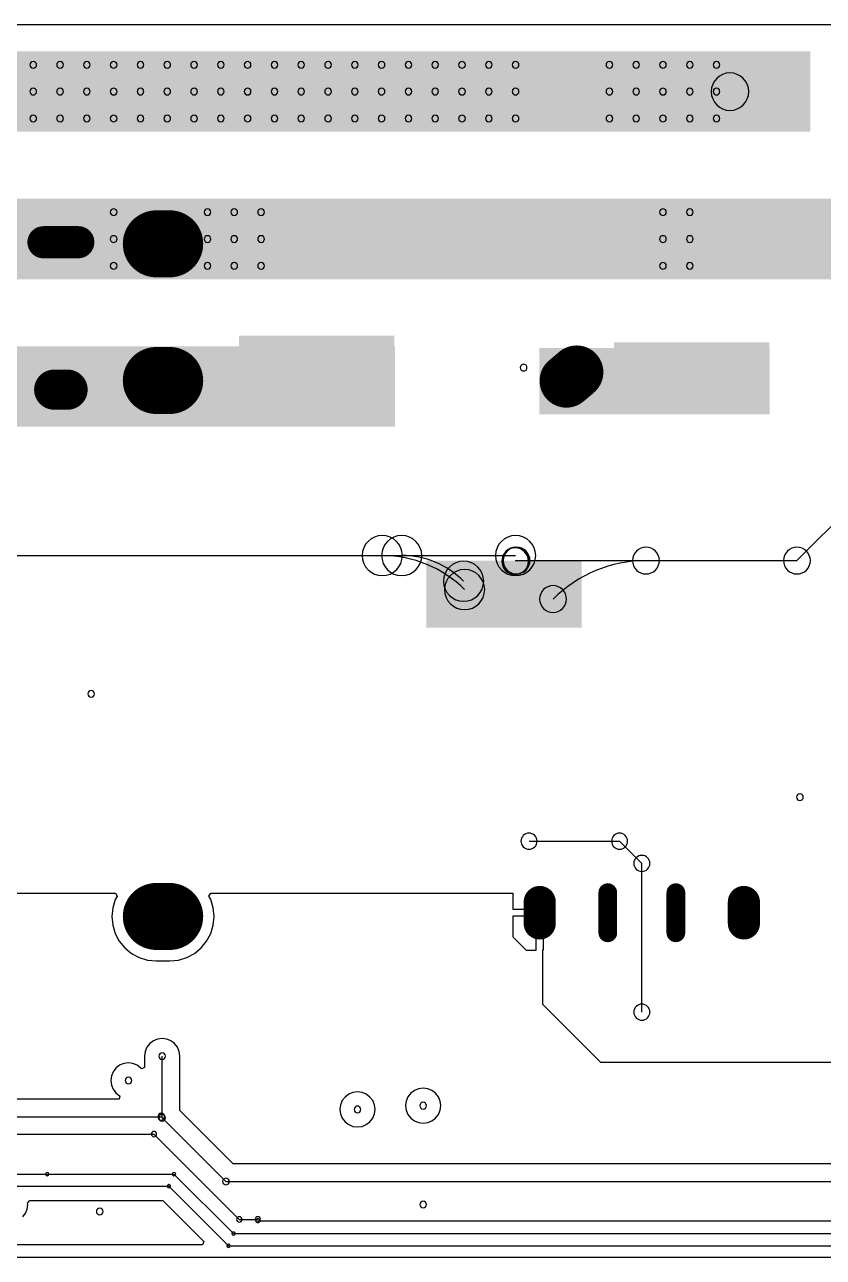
# Model space of a CAD drawing. Header units: inches. Extents: x 32166 to 66782, y 2386 to 7162.
# Drawn here: x 33740.7 to 33874.8, y 3490.6 to 3697.6 of the extents above; entities that cross this region are included whole.
import ezdxf

# ---------------------------------------------------------------- set-up
doc = ezdxf.new("R2010")
doc.units = ezdxf.units.IN
doc.header["$LTSCALE"] = 0.64311
doc.header["$MEASUREMENT"] = 0
for name, color, linetype in [('KEEPOUTLAYER', 6, 'CONTINUOUS'), ('MIDLAYER1', 16, 'CONTINUOUS'), ('MULTILAYER', 9, 'CONTINUOUS')]:
    doc.layers.add(name, color=color, linetype=linetype)

msp = doc.modelspace()

# ---------------------------------------------------------------- linework, layer by layer
at = {"layer": 'KEEPOUTLAYER'}
for p, q in [((32666.61, 3697.6), (34174.11, 3697.6)), ((33825.36, 3560.48), (33840.57, 3560.48)), ((33840.57, 3560.48), (33844.31, 3556.75)), ((33844.31, 3531.77), (33844.31, 3556.75)), ((32666.61, 3490.6), (34174.11, 3490.6))]:
    msp.add_line(p, q, dxfattribs=at)
for centre, start, end in [((33825.36, 3560.48), 0, 180), ((33825.36, 3560.48), 180, 0), ((33840.57, 3560.48), 0, 180), ((33840.57, 3560.48), 0, 180), ((33840.57, 3560.48), 180, 0), ((33840.57, 3560.48), 180, 0), ((33844.31, 3556.75), 0, 180), ((33844.31, 3556.75), 0, 180), ((33844.31, 3556.75), 180, 0), ((33844.31, 3556.75), 180, 0), ((33844.31, 3531.77), 0, 180), ((33844.31, 3531.77), 180, 0)]:
    msp.add_arc(centre, 1.35, start, end, dxfattribs=at)
at = {"layer": 'MIDLAYER1'}
for p, q in [((33870.36, 3607.6), (33888.95, 3626.18)), ((33665.12, 3608.45), (33823.11, 3608.45)), ((33823.11, 3607.6), (33870.36, 3607.6)), ((33735.28, 3551.75), (33755.89, 3551.75)), ((33755.87, 3550.69), (33755.45, 3549.29)), ((33756.18, 3551.26), (33755.87, 3550.69)), ((33755.89, 3551.75), (33756.18, 3551.26)), ((33771.61, 3551.26), (33771.9, 3551.75)), ((33771.91, 3550.69), (33771.61, 3551.26)), ((33771.9, 3551.75), (33822.66, 3551.75)), ((33772.34, 3549.29), (33771.91, 3550.69)), ((33822.66, 3551.75), (33822.66, 3549.04)), ((33755.45, 3549.29), (33755.31, 3547.84)), ((33772.48, 3547.84), (33772.34, 3549.29)), ((33822.66, 3549.04), (33827.16, 3549.04)), ((33827.16, 3549.04), (33827.16, 3548.47)), ((33827.16, 3548.47), (33827.73, 3548.47)), ((33827.73, 3548.47), (33827.73, 3542.17)), ((33755.31, 3547.84), (33755.45, 3546.38)), ((33755.45, 3546.38), (33755.87, 3544.98)), ((33771.91, 3544.98), (33772.34, 3546.38)), ((33772.34, 3546.38), (33772.48, 3547.84)), ((33826.59, 3547.9), (33822.66, 3547.9)), ((33822.66, 3547.9), (33822.66, 3544.42)), ((33826.59, 3542.17), (33826.59, 3547.9)), ((33755.87, 3544.98), (33756.56, 3543.69)), ((33771.22, 3543.69), (33771.91, 3544.98)), ((33822.66, 3544.42), (33824.91, 3542.17)), ((33756.56, 3543.69), (33757.49, 3542.56)), ((33757.49, 3542.56), (33758.62, 3541.63)), ((33769.16, 3541.63), (33770.29, 3542.56)), ((33770.29, 3542.56), (33771.22, 3543.69)), ((33824.91, 3542.17), (33826.59, 3542.17)), ((33827.73, 3542.17), (33827.61, 3542.17)), ((33827.61, 3542.17), (33827.61, 3533.12)), ((33758.62, 3541.63), (33759.91, 3540.94)), ((33759.91, 3540.94), (33761.31, 3540.52)), ((33761.31, 3540.52), (33762.77, 3540.38)), ((33762.77, 3540.38), (33765.02, 3540.38)), ((33765.02, 3540.38), (33766.47, 3540.52)), ((33766.47, 3540.52), (33767.87, 3540.94)), ((33767.87, 3540.94), (33769.16, 3541.63)), ((33827.61, 3533.12), (33837.38, 3523.36)), ((33763.76, 3527.34), (33762.99, 3527.24)), ((33764.52, 3527.24), (33763.76, 3527.34)), ((33761.2, 3525.87), (33760.91, 3525.16)), ((33761.67, 3526.48), (33761.2, 3525.87)), ((33762.28, 3526.95), (33761.67, 3526.48)), ((33762.99, 3527.24), (33762.28, 3526.95)), ((33765.23, 3526.95), (33764.52, 3527.24)), ((33765.84, 3526.48), (33765.23, 3526.95)), ((33766.31, 3525.87), (33765.84, 3526.48)), ((33766.61, 3525.16), (33766.31, 3525.87)), ((33757.32, 3523.15), (33756.61, 3522.85)), ((33758.09, 3523.25), (33757.32, 3523.15)), ((33758.85, 3523.15), (33758.09, 3523.25)), ((33759.56, 3522.85), (33758.85, 3523.15)), ((33760.91, 3525.16), (33760.81, 3524.39)), ((33760.81, 3524.39), (33760.81, 3522.45)), ((33763.76, 3514.05), (33763.76, 3524.39)), ((33766.71, 3524.39), (33766.61, 3525.16)), ((33766.71, 3515.27), (33766.71, 3524.39)), ((33837.38, 3523.36), (33917.16, 3523.36)), ((33755.53, 3521.77), (33755.24, 3521.06)), ((33756, 3522.38), (33755.53, 3521.77)), ((33756.61, 3522.85), (33756, 3522.38)), ((33760.17, 3522.38), (33759.56, 3522.85)), ((33760.27, 3522.26), (33760.17, 3522.38)), ((33760.81, 3522.45), (33760.27, 3522.26)), ((33755.24, 3521.06), (33755.14, 3520.3)), ((33755.14, 3520.3), (33755.24, 3519.53)), ((33755.24, 3519.53), (33755.53, 3518.82)), ((33807.59, 3519.02), (33806.82, 3518.92)), ((33808.35, 3518.92), (33807.59, 3519.02)), ((33756.52, 3517.17), (33702.35, 3517.17)), ((33755.53, 3518.82), (33756, 3518.21)), ((33756, 3518.21), (33756.61, 3517.74)), ((33756.64, 3517.73), (33756.52, 3517.17)), ((33756.61, 3517.74), (33756.64, 3517.73)), ((33794.48, 3517.52), (33794.01, 3516.91)), ((33795.09, 3517.99), (33794.48, 3517.52)), ((33795.8, 3518.29), (33795.09, 3517.99)), ((33796.56, 3518.39), (33795.8, 3518.29)), ((33797.33, 3518.29), (33796.56, 3518.39)), ((33798.04, 3517.99), (33797.33, 3518.29)), ((33798.65, 3517.52), (33798.04, 3517.99)), ((33799.12, 3516.91), (33798.65, 3517.52)), ((33805.03, 3517.54), (33804.74, 3516.83)), ((33805.5, 3518.15), (33805.03, 3517.54)), ((33806.11, 3518.62), (33805.5, 3518.15)), ((33806.82, 3518.92), (33806.11, 3518.62)), ((33809.06, 3518.62), (33808.35, 3518.92)), ((33809.67, 3518.15), (33809.06, 3518.62)), ((33810.14, 3517.54), (33809.67, 3518.15)), ((33810.44, 3516.83), (33810.14, 3517.54)), ((33775.69, 3506.29), (33766.71, 3515.27)), ((33793.71, 3516.2), (33793.61, 3515.44)), ((33793.61, 3515.44), (33793.71, 3514.67)), ((33794.01, 3516.91), (33793.71, 3516.2)), ((33799.41, 3516.2), (33799.12, 3516.91)), ((33799.51, 3515.44), (33799.41, 3516.2)), ((33799.41, 3514.67), (33799.51, 3515.44)), ((33804.74, 3516.83), (33804.64, 3516.07)), ((33804.64, 3516.07), (33804.74, 3515.3)), ((33804.74, 3515.3), (33805.03, 3514.59)), ((33810.14, 3514.59), (33810.44, 3515.3)), ((33810.54, 3516.07), (33810.44, 3516.83)), ((33810.44, 3515.3), (33810.54, 3516.07)), ((33699.41, 3514.22), (33763.59, 3514.22)), ((33763.76, 3514.05), (33774.47, 3503.34)), ((33793.71, 3514.67), (33794.01, 3513.96)), ((33794.01, 3513.96), (33794.48, 3513.35)), ((33794.48, 3513.35), (33795.09, 3512.88)), ((33795.09, 3512.88), (33795.8, 3512.59)), ((33797.33, 3512.59), (33798.04, 3512.88)), ((33798.04, 3512.88), (33798.65, 3513.35)), ((33798.65, 3513.35), (33799.12, 3513.96)), ((33799.12, 3513.96), (33799.41, 3514.67)), ((33805.03, 3514.59), (33805.5, 3513.98)), ((33805.5, 3513.98), (33806.11, 3513.51)), ((33806.11, 3513.51), (33806.82, 3513.22)), ((33806.82, 3513.22), (33807.59, 3513.12)), ((33807.59, 3513.12), (33808.35, 3513.22)), ((33808.35, 3513.22), (33809.06, 3513.51)), ((33809.06, 3513.51), (33809.67, 3513.98)), ((33809.67, 3513.98), (33810.14, 3514.59)), ((33645.27, 3511.3), (33762.38, 3511.3)), ((33762.38, 3511.3), (33776.71, 3496.96)), ((33795.8, 3512.59), (33796.56, 3512.49)), ((33796.56, 3512.49), (33797.33, 3512.59)), ((33731.11, 3504.58), (33744.45, 3504.58)), ((33744.45, 3504.58), (33765.74, 3504.58)), ((33765.74, 3504.58), (33775.73, 3494.59)), ((33880.1, 3506.29), (33775.69, 3506.29)), ((33730.26, 3502.54), (33764.89, 3502.54)), ((33764.89, 3502.54), (33774.89, 3492.55)), ((33774.47, 3503.34), (33892.42, 3503.34)), ((33740.8, 3497.99), (33741.09, 3498.7)), ((33741.09, 3498.7), (33741.19, 3499.46)), ((33741.16, 3499.69), (33741.54, 3500.12)), ((33741.19, 3499.46), (33741.16, 3499.69)), ((33741.54, 3500.12), (33763.89, 3500.12)), ((33763.89, 3500.12), (33770.76, 3493.25)), ((33740.33, 3497.38), (33740.8, 3497.99)), ((33776.71, 3496.96), (33779.82, 3496.96)), ((33779.82, 3496.74), (34062.71, 3496.74)), ((33775.73, 3494.59), (33887.6, 3494.59)), ((33770.54, 3492.72), (33722.35, 3492.72)), ((33770.76, 3493.25), (33770.54, 3492.72)), ((33774.89, 3492.55), (34068.22, 3492.55))]:
    msp.add_line(p, q, dxfattribs=at)
for points, const_width in [([(33762.77, 3660.79), (33765.02, 3660.79)], 11.25), ([(33749.67, 3661.06), (33743.82, 3661.06)], 5.4), ([(33762.77, 3637.84), (33765.02, 3637.84)], 11.25), ([(33833.36, 3639.23), (33831.64, 3637.78)], 9), ([(33747.87, 3636.31), (33745.62, 3636.31)], 6.75), ([(33762.77, 3547.84), (33765.02, 3547.84)], 11.25), ([(33827.16, 3550.27), (33827.16, 3546.67)], 5.4), ([(33838.59, 3551.84), (33838.59, 3545.09)], 3.15), ([(33850.02, 3551.84), (33850.02, 3545.09)], 3.15), ([(33861.45, 3550.27), (33861.45, 3546.67)], 5.4)]:
    msp.add_lwpolyline(points, dxfattribs=dict(at, const_width=const_width))
for points, const_width in [([(33765.58, 3660.79, 1), (33759.96, 3660.79, 1)], 5.63), ([(33767.83, 3660.79, 1), (33762.21, 3660.79, 1)], 5.63), ([(33743.82, 3662.41, 1), (33743.82, 3659.71, 1)], 2.7), ([(33749.67, 3662.41, 1), (33749.67, 3659.71, 1)], 2.7), ([(33765.58, 3637.84, 1), (33759.96, 3637.84, 1)], 5.63), ([(33767.83, 3637.84, 1), (33762.21, 3637.84, 1)], 5.63), ([(33831.91, 3640.95, 1), (33834.8, 3637.51, 1)], 4.5), ([(33830.19, 3639.51, 1), (33833.08, 3636.06, 1)], 4.5), ([(33745.62, 3637.99, 1), (33745.62, 3634.62, 1)], 3.37), ([(33747.87, 3637.99, 1), (33747.87, 3634.62, 1)], 3.37), ([(33765.58, 3547.84, 1), (33759.96, 3547.84, 1)], 5.63), ([(33767.83, 3547.84, 1), (33762.21, 3547.84, 1)], 5.63), ([(33825.81, 3550.27, 1), (33828.51, 3550.27, 1)], 2.7), ([(33837.81, 3551.84, 1), (33839.38, 3551.84, 1)], 1.57), ([(33849.24, 3551.84, 1), (33850.81, 3551.84, 1)], 1.57), ([(33860.1, 3550.27, 1), (33862.8, 3550.27, 1)], 2.7), ([(33825.81, 3546.67, 1), (33828.51, 3546.67, 1)], 2.7), ([(33860.1, 3546.67, 1), (33862.8, 3546.67, 1)], 2.7), ([(33837.81, 3545.09, 1), (33839.38, 3545.09, 1)], 1.57), ([(33849.24, 3545.09, 1), (33850.81, 3545.09, 1)], 1.57)]:
    msp.add_lwpolyline(points, format="xyb", close=True, dxfattribs=dict(at, const_width=const_width))
for centre, radius, start, end in [((33742.11, 3690.85), 0.562, 0, 180), ((33742.11, 3690.85), 0.562, 180, 0), ((33746.61, 3690.85), 0.562, 0, 180), ((33746.61, 3690.85), 0.562, 180, 0), ((33751.11, 3690.85), 0.562, 0, 180), ((33751.11, 3690.85), 0.562, 180, 0), ((33755.61, 3690.85), 0.562, 0, 180), ((33755.61, 3690.85), 0.562, 180, 0), ((33760.11, 3690.85), 0.562, 0, 180), ((33760.11, 3690.85), 0.562, 180, 0), ((33764.61, 3690.85), 0.562, 0, 180), ((33764.61, 3690.85), 0.562, 180, 0), ((33769.11, 3690.85), 0.562, 0, 180), ((33769.11, 3690.85), 0.562, 180, 0), ((33773.61, 3690.85), 0.562, 0, 180), ((33773.61, 3690.85), 0.562, 180, 0), ((33778.11, 3690.85), 0.562, 0, 180), ((33778.11, 3690.85), 0.562, 180, 0), ((33782.61, 3690.85), 0.562, 0, 180), ((33782.61, 3690.85), 0.562, 180, 0), ((33787.11, 3690.85), 0.562, 0, 180), ((33787.11, 3690.85), 0.562, 180, 0), ((33791.61, 3690.85), 0.562, 0, 180), ((33791.61, 3690.85), 0.562, 180, 0), ((33796.11, 3690.85), 0.562, 0, 180), ((33796.11, 3690.85), 0.562, 180, 0), ((33800.61, 3690.85), 0.562, 0, 180), ((33800.61, 3690.85), 0.562, 180, 0), ((33805.11, 3690.85), 0.562, 0, 180), ((33805.11, 3690.85), 0.562, 180, 0), ((33809.61, 3690.85), 0.562, 0, 180), ((33809.61, 3690.85), 0.562, 180, 0), ((33814.11, 3690.85), 0.562, 0, 180), ((33814.11, 3690.85), 0.562, 180, 0), ((33818.61, 3690.85), 0.562, 0, 180), ((33818.61, 3690.85), 0.562, 180, 0), ((33823.11, 3690.85), 0.562, 0, 180), ((33823.11, 3690.85), 0.562, 180, 0), ((33838.86, 3690.85), 0.562, 0, 180), ((33838.86, 3690.85), 0.562, 180, 0), ((33843.36, 3690.85), 0.562, 0, 180), ((33843.36, 3690.85), 0.562, 180, 0), ((33847.86, 3690.85), 0.562, 0, 180), ((33847.86, 3690.85), 0.562, 180, 0), ((33852.36, 3690.85), 0.562, 0, 180), ((33852.36, 3690.85), 0.562, 180, 0), ((33856.86, 3690.85), 0.562, 0, 180), ((33856.86, 3690.85), 0.562, 180, 0), ((33859.11, 3686.35), 3.15, 0, 180), ((33742.11, 3686.35), 0.562, 0, 180), ((33746.61, 3686.35), 0.562, 0, 180), ((33751.11, 3686.35), 0.562, 0, 180), ((33755.61, 3686.35), 0.562, 0, 180), ((33760.11, 3686.35), 0.562, 0, 180), ((33764.61, 3686.35), 0.562, 0, 180), ((33769.11, 3686.35), 0.562, 0, 180), ((33773.61, 3686.35), 0.562, 0, 180), ((33778.11, 3686.35), 0.562, 0, 180), ((33782.61, 3686.35), 0.562, 0, 180), ((33787.11, 3686.35), 0.562, 0, 180), ((33791.61, 3686.35), 0.562, 0, 180), ((33796.11, 3686.35), 0.562, 0, 180), ((33800.61, 3686.35), 0.562, 0, 180), ((33805.11, 3686.35), 0.562, 0, 180), ((33809.61, 3686.35), 0.562, 0, 180), ((33814.11, 3686.35), 0.562, 0, 180), ((33818.61, 3686.35), 0.562, 0, 180), ((33823.11, 3686.35), 0.562, 0, 180), ((33838.86, 3686.35), 0.562, 0, 180), ((33843.36, 3686.35), 0.562, 0, 180), ((33847.86, 3686.35), 0.562, 0, 180), ((33852.36, 3686.35), 0.562, 0, 180), ((33856.86, 3686.35), 0.562, 0, 180), ((33742.11, 3686.35), 0.562, 180, 0), ((33746.61, 3686.35), 0.562, 180, 0), ((33751.11, 3686.35), 0.562, 180, 0), ((33755.61, 3686.35), 0.562, 180, 0), ((33760.11, 3686.35), 0.562, 180, 0), ((33764.61, 3686.35), 0.562, 180, 0), ((33769.11, 3686.35), 0.562, 180, 0), ((33773.61, 3686.35), 0.562, 180, 0), ((33778.11, 3686.35), 0.562, 180, 0), ((33782.61, 3686.35), 0.562, 180, 0), ((33787.11, 3686.35), 0.562, 180, 0), ((33791.61, 3686.35), 0.562, 180, 0), ((33796.11, 3686.35), 0.562, 180, 0), ((33800.61, 3686.35), 0.562, 180, 0), ((33805.11, 3686.35), 0.562, 180, 0), ((33809.61, 3686.35), 0.562, 180, 0), ((33814.11, 3686.35), 0.562, 180, 0), ((33818.61, 3686.35), 0.562, 180, 0), ((33823.11, 3686.35), 0.562, 180, 0), ((33838.86, 3686.35), 0.562, 180, 0), ((33843.36, 3686.35), 0.562, 180, 0), ((33847.86, 3686.35), 0.562, 180, 0), ((33852.36, 3686.35), 0.562, 180, 0), ((33859.11, 3686.35), 3.15, 180, 0), ((33856.86, 3686.35), 0.562, 180, 0), ((33742.11, 3681.85), 0.562, 0, 180), ((33742.11, 3681.85), 0.562, 180, 0), ((33746.61, 3681.85), 0.562, 0, 180), ((33746.61, 3681.85), 0.562, 180, 0), ((33751.11, 3681.85), 0.562, 0, 180), ((33751.11, 3681.85), 0.562, 180, 0), ((33755.61, 3681.85), 0.562, 0, 180), ((33755.61, 3681.85), 0.562, 180, 0), ((33760.11, 3681.85), 0.562, 0, 180), ((33760.11, 3681.85), 0.562, 180, 0), ((33764.61, 3681.85), 0.562, 0, 180), ((33764.61, 3681.85), 0.562, 180, 0), ((33769.11, 3681.85), 0.562, 0, 180), ((33769.11, 3681.85), 0.562, 180, 0), ((33773.61, 3681.85), 0.562, 0, 180), ((33773.61, 3681.85), 0.562, 180, 0), ((33778.11, 3681.85), 0.562, 0, 180), ((33778.11, 3681.85), 0.562, 180, 0), ((33782.61, 3681.85), 0.562, 0, 180), ((33782.61, 3681.85), 0.562, 180, 0), ((33787.11, 3681.85), 0.562, 0, 180), ((33787.11, 3681.85), 0.562, 180, 0), ((33791.61, 3681.85), 0.562, 0, 180), ((33791.61, 3681.85), 0.562, 180, 0), ((33796.11, 3681.85), 0.562, 0, 180), ((33796.11, 3681.85), 0.562, 180, 0), ((33800.61, 3681.85), 0.562, 0, 180), ((33800.61, 3681.85), 0.562, 180, 0), ((33805.11, 3681.85), 0.562, 0, 180), ((33805.11, 3681.85), 0.562, 180, 0), ((33809.61, 3681.85), 0.562, 0, 180), ((33809.61, 3681.85), 0.562, 180, 0), ((33814.11, 3681.85), 0.562, 0, 180), ((33814.11, 3681.85), 0.562, 180, 0), ((33818.61, 3681.85), 0.562, 0, 180), ((33818.61, 3681.85), 0.562, 180, 0), ((33823.11, 3681.85), 0.562, 0, 180), ((33823.11, 3681.85), 0.562, 180, 0), ((33838.86, 3681.85), 0.562, 0, 180), ((33838.86, 3681.85), 0.562, 180, 0), ((33843.36, 3681.85), 0.562, 0, 180), ((33843.36, 3681.85), 0.562, 180, 0), ((33847.86, 3681.85), 0.562, 0, 180), ((33847.86, 3681.85), 0.562, 180, 0), ((33852.36, 3681.85), 0.562, 0, 180), ((33852.36, 3681.85), 0.562, 180, 0), ((33856.86, 3681.85), 0.562, 0, 180), ((33856.86, 3681.85), 0.562, 180, 0), ((33755.61, 3666.1), 0.562, 0, 180), ((33755.61, 3666.1), 0.562, 180, 0), ((33771.36, 3666.1), 0.562, 0, 180), ((33771.36, 3666.1), 0.562, 180, 0), ((33775.86, 3666.1), 0.562, 0, 180), ((33775.86, 3666.1), 0.562, 180, 0), ((33780.36, 3666.1), 0.562, 0, 180), ((33780.36, 3666.1), 0.562, 180, 0), ((33847.86, 3666.1), 0.562, 0, 180), ((33847.86, 3666.1), 0.562, 180, 0), ((33852.36, 3666.1), 0.562, 0, 180), ((33852.36, 3666.1), 0.562, 180, 0), ((33755.61, 3661.6), 0.562, 0, 180), ((33771.36, 3661.6), 0.562, 0, 180), ((33775.86, 3661.6), 0.562, 0, 180), ((33780.36, 3661.6), 0.562, 0, 180), ((33847.86, 3661.6), 0.562, 0, 180), ((33852.36, 3661.6), 0.562, 0, 180), ((33755.61, 3661.6), 0.562, 180, 0), ((33771.36, 3661.6), 0.562, 180, 0), ((33775.86, 3661.6), 0.562, 180, 0), ((33780.36, 3661.6), 0.562, 180, 0), ((33847.86, 3661.6), 0.562, 180, 0), ((33852.36, 3661.6), 0.562, 180, 0), ((33755.61, 3657.1), 0.562, 0, 180), ((33755.61, 3657.1), 0.562, 180, 0), ((33771.36, 3657.1), 0.562, 0, 180), ((33771.36, 3657.1), 0.562, 180, 0), ((33775.86, 3657.1), 0.562, 0, 180), ((33775.86, 3657.1), 0.562, 180, 0), ((33780.36, 3657.1), 0.562, 0, 180), ((33780.36, 3657.1), 0.562, 180, 0), ((33847.86, 3657.1), 0.562, 0, 180), ((33847.86, 3657.1), 0.562, 180, 0), ((33852.36, 3657.1), 0.562, 0, 180), ((33852.36, 3657.1), 0.562, 180, 0), ((33824.46, 3640), 0.562, 0, 180), ((33824.46, 3640), 0.562, 180, 0), ((33800.72, 3608.45), 3.37, 0, 180), ((33803.98, 3608.45), 3.37, 0, 180), ((33823.11, 3608.45), 3.37, 0, 180), ((33800.72, 3608.45), 3.37, 180, 0), ((33803.98, 3608.45), 3.37, 180, 0), ((33800.72, 3588.9), 19.55, 45, 90), ((33803.98, 3593.74), 14.71, 45, 90), ((33823.11, 3608.45), 3.37, 180, 0), ((33823.03, 3607.5), 2.25, 0, 180), ((33823.11, 3607.6), 2.25, 0, 180), ((33823.27, 3607.6), 2.25, 0, 180), ((33845, 3607.6), 2.25, 0, 180), ((33870.36, 3607.6), 2.25, 0, 180), ((33870.36, 3607.6), 2.25, 0, 180), ((33814.38, 3604.14), 3.37, 0, 180), ((33814.55, 3602.73), 3.37, 0, 180), ((33823.03, 3607.5), 2.25, 180, 0), ((33823.11, 3607.6), 2.25, 180, 0), ((33823.27, 3607.6), 2.25, 180, 0), ((33823.27, 3607.26), 0.336, 90.0014, 135.0014), ((33845, 3585.53), 22.06, 90, 135), ((33845, 3607.6), 2.25, 180, 0), ((33870.36, 3607.6), 2.25, 180, 0), ((33870.36, 3607.6), 2.25, 180, 0), ((33814.38, 3604.14), 3.37, 180, 0), ((33814.55, 3602.73), 3.37, 180, 0), ((33829.4, 3601.14), 2.25, 0, 180), ((33829.4, 3601.14), 2.25, 180, 0), ((33751.83, 3585.23), 0.562, 0, 180), ((33751.83, 3585.23), 0.562, 180, 0), ((33870.86, 3567.86), 0.562, 0, 180), ((33870.86, 3567.86), 0.562, 180, 0), ((33763.76, 3524.39), 0.562, 0, 180), ((33763.76, 3524.39), 0.562, 0, 180), ((33763.76, 3524.39), 0.562, 180, 0), ((33763.76, 3524.39), 0.562, 180, 0), ((33758.09, 3520.3), 0.562, 0, 180), ((33758.09, 3520.3), 0.562, 180, 0), ((33796.56, 3515.44), 0.562, 0, 180), ((33796.56, 3515.44), 0.562, 180, 0), ((33807.59, 3516.07), 0.562, 0, 180), ((33807.59, 3516.07), 0.562, 180, 0), ((33763.59, 3514.22), 0.562, 0, 180), ((33763.59, 3514.22), 0.562, 180, 0), ((33763.76, 3514.05), 0.562, 0, 180), ((33763.76, 3514.05), 0.562, 0, 180), ((33763.76, 3514.05), 0.562, 180, 0), ((33763.76, 3514.05), 0.562, 180, 0), ((33762.38, 3511.3), 0.45, 0, 180), ((33762.38, 3511.3), 0.45, 0, 180), ((33762.38, 3511.3), 0.45, 180, 0), ((33762.38, 3511.3), 0.45, 180, 0), ((33744.45, 3504.58), 0.286, 0, 180), ((33744.45, 3504.58), 0.286, 0, 180), ((33744.45, 3504.58), 0.286, 180, 0), ((33744.45, 3504.58), 0.286, 180, 0), ((33765.74, 3504.58), 0.286, 0, 180), ((33765.74, 3504.58), 0.286, 0, 180), ((33765.74, 3504.58), 0.286, 180, 0), ((33765.74, 3504.58), 0.286, 180, 0), ((33764.89, 3502.54), 0.286, 0, 180), ((33764.89, 3502.54), 0.286, 0, 180), ((33764.89, 3502.54), 0.286, 180, 0), ((33764.89, 3502.54), 0.286, 180, 0), ((33774.47, 3503.34), 0.562, 0, 180), ((33774.47, 3503.34), 0.562, 0, 180), ((33774.47, 3503.34), 0.562, 180, 0), ((33774.47, 3503.34), 0.562, 180, 0), ((33753.27, 3498.29), 0.562, 0, 180), ((33807.59, 3499.46), 0.562, 0, 180), ((33807.59, 3499.46), 0.562, 180, 0), ((33753.27, 3498.29), 0.562, 180, 0), ((33776.71, 3496.96), 0.45, 0, 180), ((33776.71, 3496.96), 0.45, 0, 180), ((33776.71, 3496.96), 0.45, 180, 0), ((33776.71, 3496.96), 0.45, 180, 0), ((33779.82, 3496.96), 0.45, 0, 180), ((33779.82, 3496.96), 0.45, 180, 0), ((33779.82, 3496.74), 0.337, 0, 180), ((33779.82, 3496.74), 0.337, 180, 0), ((33775.73, 3494.59), 0.286, 0, 180), ((33775.73, 3494.59), 0.286, 0, 180), ((33775.73, 3494.59), 0.286, 180, 0), ((33775.73, 3494.59), 0.286, 180, 0), ((33774.89, 3492.55), 0.286, 0, 180), ((33774.89, 3492.55), 0.286, 0, 180), ((33774.89, 3492.55), 0.286, 180, 0), ((33774.89, 3492.55), 0.286, 180, 0)]:
    msp.add_arc(centre, radius, start, end, dxfattribs=at)
for points in [[(33418.11, 3679.6), (33872.61, 3679.6), (33418.11, 3693.1), (33872.61, 3693.1)], [(33321.36, 3654.85), (33928.86, 3654.85), (33321.36, 3668.35), (33928.86, 3668.35)], [(33802.73, 3645.36), (33776.63, 3645.36), (33802.73, 3634.11), (33776.63, 3634.11)], [(33724.11, 3630.1), (33802.86, 3630.1), (33724.11, 3643.6), (33802.86, 3643.6)], [(33827.07, 3632.17), (33865.77, 3632.17), (33827.07, 3643.28), (33865.77, 3643.28)], [(33865.73, 3644.23), (33839.63, 3644.23), (33865.73, 3635.23), (33839.63, 3635.23)], [(33808.13, 3596.31), (33834.23, 3596.31), (33808.13, 3607.56), (33834.23, 3607.56)]]:
    msp.add_solid(points, dxfattribs=at)
at = {"layer": 'MULTILAYER'}
for points, const_width in [([(33762.77, 3660.79), (33765.02, 3660.79)], 11.25), ([(33749.67, 3661.06), (33743.82, 3661.06)], 5.4), ([(33762.77, 3637.84), (33765.02, 3637.84)], 11.25), ([(33833.36, 3639.23), (33831.64, 3637.78)], 9), ([(33747.87, 3636.31), (33745.62, 3636.31)], 6.75), ([(33762.77, 3547.84), (33765.02, 3547.84)], 11.25), ([(33827.16, 3550.27), (33827.16, 3546.67)], 5.4), ([(33838.59, 3551.84), (33838.59, 3545.09)], 3.15), ([(33850.02, 3551.84), (33850.02, 3545.09)], 3.15), ([(33861.45, 3550.27), (33861.45, 3546.67)], 5.4)]:
    msp.add_lwpolyline(points, dxfattribs=dict(at, const_width=const_width))
for points, const_width in [([(33765.58, 3660.79, 1), (33759.96, 3660.79, 1)], 5.63), ([(33767.83, 3660.79, 1), (33762.21, 3660.79, 1)], 5.63), ([(33743.82, 3662.41, 1), (33743.82, 3659.71, 1)], 2.7), ([(33749.67, 3662.41, 1), (33749.67, 3659.71, 1)], 2.7), ([(33765.58, 3637.84, 1), (33759.96, 3637.84, 1)], 5.63), ([(33767.83, 3637.84, 1), (33762.21, 3637.84, 1)], 5.63), ([(33831.91, 3640.95, 1), (33834.8, 3637.51, 1)], 4.5), ([(33830.19, 3639.51, 1), (33833.08, 3636.06, 1)], 4.5), ([(33745.62, 3637.99, 1), (33745.62, 3634.62, 1)], 3.37), ([(33747.87, 3637.99, 1), (33747.87, 3634.62, 1)], 3.37), ([(33765.58, 3547.84, 1), (33759.96, 3547.84, 1)], 5.63), ([(33767.83, 3547.84, 1), (33762.21, 3547.84, 1)], 5.63), ([(33825.81, 3550.27, 1), (33828.51, 3550.27, 1)], 2.7), ([(33837.81, 3551.84, 1), (33839.38, 3551.84, 1)], 1.57), ([(33849.24, 3551.84, 1), (33850.81, 3551.84, 1)], 1.57), ([(33860.1, 3550.27, 1), (33862.8, 3550.27, 1)], 2.7), ([(33825.81, 3546.67, 1), (33828.51, 3546.67, 1)], 2.7), ([(33860.1, 3546.67, 1), (33862.8, 3546.67, 1)], 2.7), ([(33837.81, 3545.09, 1), (33839.38, 3545.09, 1)], 1.57), ([(33849.24, 3545.09, 1), (33850.81, 3545.09, 1)], 1.57)]:
    msp.add_lwpolyline(points, format="xyb", close=True, dxfattribs=dict(at, const_width=const_width))
for centre, radius, start, end in [((33742.11, 3690.85), 0.562, 0, 180), ((33742.11, 3690.85), 0.562, 180, 0), ((33746.61, 3690.85), 0.562, 0, 180), ((33746.61, 3690.85), 0.562, 180, 0), ((33751.11, 3690.85), 0.562, 0, 180), ((33751.11, 3690.85), 0.562, 180, 0), ((33755.61, 3690.85), 0.562, 0, 180), ((33755.61, 3690.85), 0.562, 180, 0), ((33760.11, 3690.85), 0.562, 0, 180), ((33760.11, 3690.85), 0.562, 180, 0), ((33764.61, 3690.85), 0.562, 0, 180), ((33764.61, 3690.85), 0.562, 180, 0), ((33769.11, 3690.85), 0.562, 0, 180), ((33769.11, 3690.85), 0.562, 180, 0), ((33773.61, 3690.85), 0.562, 0, 180), ((33773.61, 3690.85), 0.562, 180, 0), ((33778.11, 3690.85), 0.562, 0, 180), ((33778.11, 3690.85), 0.562, 180, 0), ((33782.61, 3690.85), 0.562, 0, 180), ((33782.61, 3690.85), 0.562, 180, 0), ((33787.11, 3690.85), 0.562, 0, 180), ((33787.11, 3690.85), 0.562, 180, 0), ((33791.61, 3690.85), 0.562, 0, 180), ((33791.61, 3690.85), 0.562, 180, 0), ((33796.11, 3690.85), 0.562, 0, 180), ((33796.11, 3690.85), 0.562, 180, 0), ((33800.61, 3690.85), 0.562, 0, 180), ((33800.61, 3690.85), 0.562, 180, 0), ((33805.11, 3690.85), 0.562, 0, 180), ((33805.11, 3690.85), 0.562, 180, 0), ((33809.61, 3690.85), 0.562, 0, 180), ((33809.61, 3690.85), 0.562, 180, 0), ((33814.11, 3690.85), 0.562, 0, 180), ((33814.11, 3690.85), 0.562, 180, 0), ((33818.61, 3690.85), 0.562, 0, 180), ((33818.61, 3690.85), 0.562, 180, 0), ((33823.11, 3690.85), 0.562, 0, 180), ((33823.11, 3690.85), 0.562, 180, 0), ((33838.86, 3690.85), 0.562, 0, 180), ((33838.86, 3690.85), 0.562, 180, 0), ((33843.36, 3690.85), 0.562, 0, 180), ((33843.36, 3690.85), 0.562, 180, 0), ((33847.86, 3690.85), 0.562, 0, 180), ((33847.86, 3690.85), 0.562, 180, 0), ((33852.36, 3690.85), 0.562, 0, 180), ((33852.36, 3690.85), 0.562, 180, 0), ((33856.86, 3690.85), 0.562, 0, 180), ((33856.86, 3690.85), 0.562, 180, 0), ((33859.11, 3686.35), 3.15, 0, 180), ((33742.11, 3686.35), 0.562, 0, 180), ((33746.61, 3686.35), 0.562, 0, 180), ((33751.11, 3686.35), 0.562, 0, 180), ((33755.61, 3686.35), 0.562, 0, 180), ((33760.11, 3686.35), 0.562, 0, 180), ((33764.61, 3686.35), 0.562, 0, 180), ((33769.11, 3686.35), 0.562, 0, 180), ((33773.61, 3686.35), 0.562, 0, 180), ((33778.11, 3686.35), 0.562, 0, 180), ((33782.61, 3686.35), 0.562, 0, 180), ((33787.11, 3686.35), 0.562, 0, 180), ((33791.61, 3686.35), 0.562, 0, 180), ((33796.11, 3686.35), 0.562, 0, 180), ((33800.61, 3686.35), 0.562, 0, 180), ((33805.11, 3686.35), 0.562, 0, 180), ((33809.61, 3686.35), 0.562, 0, 180), ((33814.11, 3686.35), 0.562, 0, 180), ((33818.61, 3686.35), 0.562, 0, 180), ((33823.11, 3686.35), 0.562, 0, 180), ((33838.86, 3686.35), 0.562, 0, 180), ((33843.36, 3686.35), 0.562, 0, 180), ((33847.86, 3686.35), 0.562, 0, 180), ((33852.36, 3686.35), 0.562, 0, 180), ((33856.86, 3686.35), 0.562, 0, 180), ((33742.11, 3686.35), 0.562, 180, 0), ((33746.61, 3686.35), 0.562, 180, 0), ((33751.11, 3686.35), 0.562, 180, 0), ((33755.61, 3686.35), 0.562, 180, 0), ((33760.11, 3686.35), 0.562, 180, 0), ((33764.61, 3686.35), 0.562, 180, 0), ((33769.11, 3686.35), 0.562, 180, 0), ((33773.61, 3686.35), 0.562, 180, 0), ((33778.11, 3686.35), 0.562, 180, 0), ((33782.61, 3686.35), 0.562, 180, 0), ((33787.11, 3686.35), 0.562, 180, 0), ((33791.61, 3686.35), 0.562, 180, 0), ((33796.11, 3686.35), 0.562, 180, 0), ((33800.61, 3686.35), 0.562, 180, 0), ((33805.11, 3686.35), 0.562, 180, 0), ((33809.61, 3686.35), 0.562, 180, 0), ((33814.11, 3686.35), 0.562, 180, 0), ((33818.61, 3686.35), 0.562, 180, 0), ((33823.11, 3686.35), 0.562, 180, 0), ((33838.86, 3686.35), 0.562, 180, 0), ((33843.36, 3686.35), 0.562, 180, 0), ((33847.86, 3686.35), 0.562, 180, 0), ((33852.36, 3686.35), 0.562, 180, 0), ((33859.11, 3686.35), 3.15, 180, 0), ((33856.86, 3686.35), 0.562, 180, 0), ((33742.11, 3681.85), 0.562, 0, 180), ((33742.11, 3681.85), 0.562, 180, 0), ((33746.61, 3681.85), 0.562, 0, 180), ((33746.61, 3681.85), 0.562, 180, 0), ((33751.11, 3681.85), 0.562, 0, 180), ((33751.11, 3681.85), 0.562, 180, 0), ((33755.61, 3681.85), 0.562, 0, 180), ((33755.61, 3681.85), 0.562, 180, 0), ((33760.11, 3681.85), 0.562, 0, 180), ((33760.11, 3681.85), 0.562, 180, 0), ((33764.61, 3681.85), 0.562, 0, 180), ((33764.61, 3681.85), 0.562, 180, 0), ((33769.11, 3681.85), 0.562, 0, 180), ((33769.11, 3681.85), 0.562, 180, 0), ((33773.61, 3681.85), 0.562, 0, 180), ((33773.61, 3681.85), 0.562, 180, 0), ((33778.11, 3681.85), 0.562, 0, 180), ((33778.11, 3681.85), 0.562, 180, 0), ((33782.61, 3681.85), 0.562, 0, 180), ((33782.61, 3681.85), 0.562, 180, 0), ((33787.11, 3681.85), 0.562, 0, 180), ((33787.11, 3681.85), 0.562, 180, 0), ((33791.61, 3681.85), 0.562, 0, 180), ((33791.61, 3681.85), 0.562, 180, 0), ((33796.11, 3681.85), 0.562, 0, 180), ((33796.11, 3681.85), 0.562, 180, 0), ((33800.61, 3681.85), 0.562, 0, 180), ((33800.61, 3681.85), 0.562, 180, 0), ((33805.11, 3681.85), 0.562, 0, 180), ((33805.11, 3681.85), 0.562, 180, 0), ((33809.61, 3681.85), 0.562, 0, 180), ((33809.61, 3681.85), 0.562, 180, 0), ((33814.11, 3681.85), 0.562, 0, 180), ((33814.11, 3681.85), 0.562, 180, 0), ((33818.61, 3681.85), 0.562, 0, 180), ((33818.61, 3681.85), 0.562, 180, 0), ((33823.11, 3681.85), 0.562, 0, 180), ((33823.11, 3681.85), 0.562, 180, 0), ((33838.86, 3681.85), 0.562, 0, 180), ((33838.86, 3681.85), 0.562, 180, 0), ((33843.36, 3681.85), 0.562, 0, 180), ((33843.36, 3681.85), 0.562, 180, 0), ((33847.86, 3681.85), 0.562, 0, 180), ((33847.86, 3681.85), 0.562, 180, 0), ((33852.36, 3681.85), 0.562, 0, 180), ((33852.36, 3681.85), 0.562, 180, 0), ((33856.86, 3681.85), 0.562, 0, 180), ((33856.86, 3681.85), 0.562, 180, 0), ((33755.61, 3666.1), 0.562, 0, 180), ((33755.61, 3666.1), 0.562, 180, 0), ((33771.36, 3666.1), 0.562, 0, 180), ((33771.36, 3666.1), 0.562, 180, 0), ((33775.86, 3666.1), 0.562, 0, 180), ((33775.86, 3666.1), 0.562, 180, 0), ((33780.36, 3666.1), 0.562, 0, 180), ((33780.36, 3666.1), 0.562, 180, 0), ((33847.86, 3666.1), 0.562, 0, 180), ((33847.86, 3666.1), 0.562, 180, 0), ((33852.36, 3666.1), 0.562, 0, 180), ((33852.36, 3666.1), 0.562, 180, 0), ((33755.61, 3661.6), 0.562, 0, 180), ((33771.36, 3661.6), 0.562, 0, 180), ((33775.86, 3661.6), 0.562, 0, 180), ((33780.36, 3661.6), 0.562, 0, 180), ((33847.86, 3661.6), 0.562, 0, 180), ((33852.36, 3661.6), 0.562, 0, 180), ((33755.61, 3661.6), 0.562, 180, 0), ((33771.36, 3661.6), 0.562, 180, 0), ((33775.86, 3661.6), 0.562, 180, 0), ((33780.36, 3661.6), 0.562, 180, 0), ((33847.86, 3661.6), 0.562, 180, 0), ((33852.36, 3661.6), 0.562, 180, 0), ((33755.61, 3657.1), 0.562, 0, 180), ((33755.61, 3657.1), 0.562, 180, 0), ((33771.36, 3657.1), 0.562, 0, 180), ((33771.36, 3657.1), 0.562, 180, 0), ((33775.86, 3657.1), 0.562, 0, 180), ((33775.86, 3657.1), 0.562, 180, 0), ((33780.36, 3657.1), 0.562, 0, 180), ((33780.36, 3657.1), 0.562, 180, 0), ((33847.86, 3657.1), 0.562, 0, 180), ((33847.86, 3657.1), 0.562, 180, 0), ((33852.36, 3657.1), 0.562, 0, 180), ((33852.36, 3657.1), 0.562, 180, 0), ((33824.46, 3640), 0.562, 0, 180), ((33824.46, 3640), 0.562, 180, 0), ((33751.83, 3585.23), 0.562, 0, 180), ((33751.83, 3585.23), 0.562, 180, 0), ((33870.86, 3567.86), 0.562, 0, 180), ((33870.86, 3567.86), 0.562, 180, 0), ((33763.76, 3524.39), 0.562, 0, 180), ((33763.76, 3524.39), 0.562, 180, 0), ((33758.09, 3520.3), 0.562, 0, 180), ((33758.09, 3520.3), 0.562, 180, 0), ((33796.56, 3515.44), 0.562, 0, 180), ((33796.56, 3515.44), 0.562, 180, 0), ((33807.59, 3516.07), 0.562, 0, 180), ((33807.59, 3516.07), 0.562, 180, 0), ((33753.27, 3498.29), 0.562, 0, 180), ((33807.59, 3499.46), 0.562, 0, 180), ((33807.59, 3499.46), 0.562, 180, 0), ((33753.27, 3498.29), 0.562, 180, 0)]:
    msp.add_arc(centre, radius, start, end, dxfattribs=at)
for points in [[(33802.73, 3645.36), (33776.63, 3645.36), (33802.73, 3634.11), (33776.63, 3634.11)], [(33865.73, 3644.23), (33839.63, 3644.23), (33865.73, 3635.23), (33839.63, 3635.23)], [(33808.13, 3596.31), (33834.23, 3596.31), (33808.13, 3607.56), (33834.23, 3607.56)]]:
    msp.add_solid(points, dxfattribs=at)

doc.saveas('drawing.dxf')
